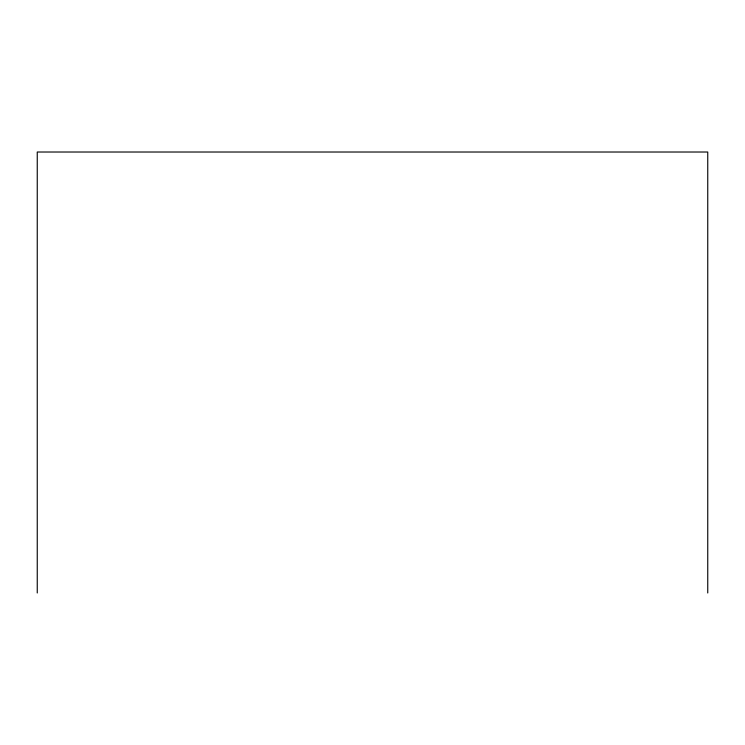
<?xml version="1.0" encoding="UTF-8"?>
<svg xmlns="http://www.w3.org/2000/svg" width="745" height="745" viewBox="0 0 745 745"><rect width="100%" height="100%" fill="white"/><g stroke="black" fill="none" stroke-linecap="round" stroke-linejoin="round"><path stroke-width="1.12" d="M707.75 592.983L707.75 152.017L37.25 152.017L37.25 592.983"/></g></svg>
